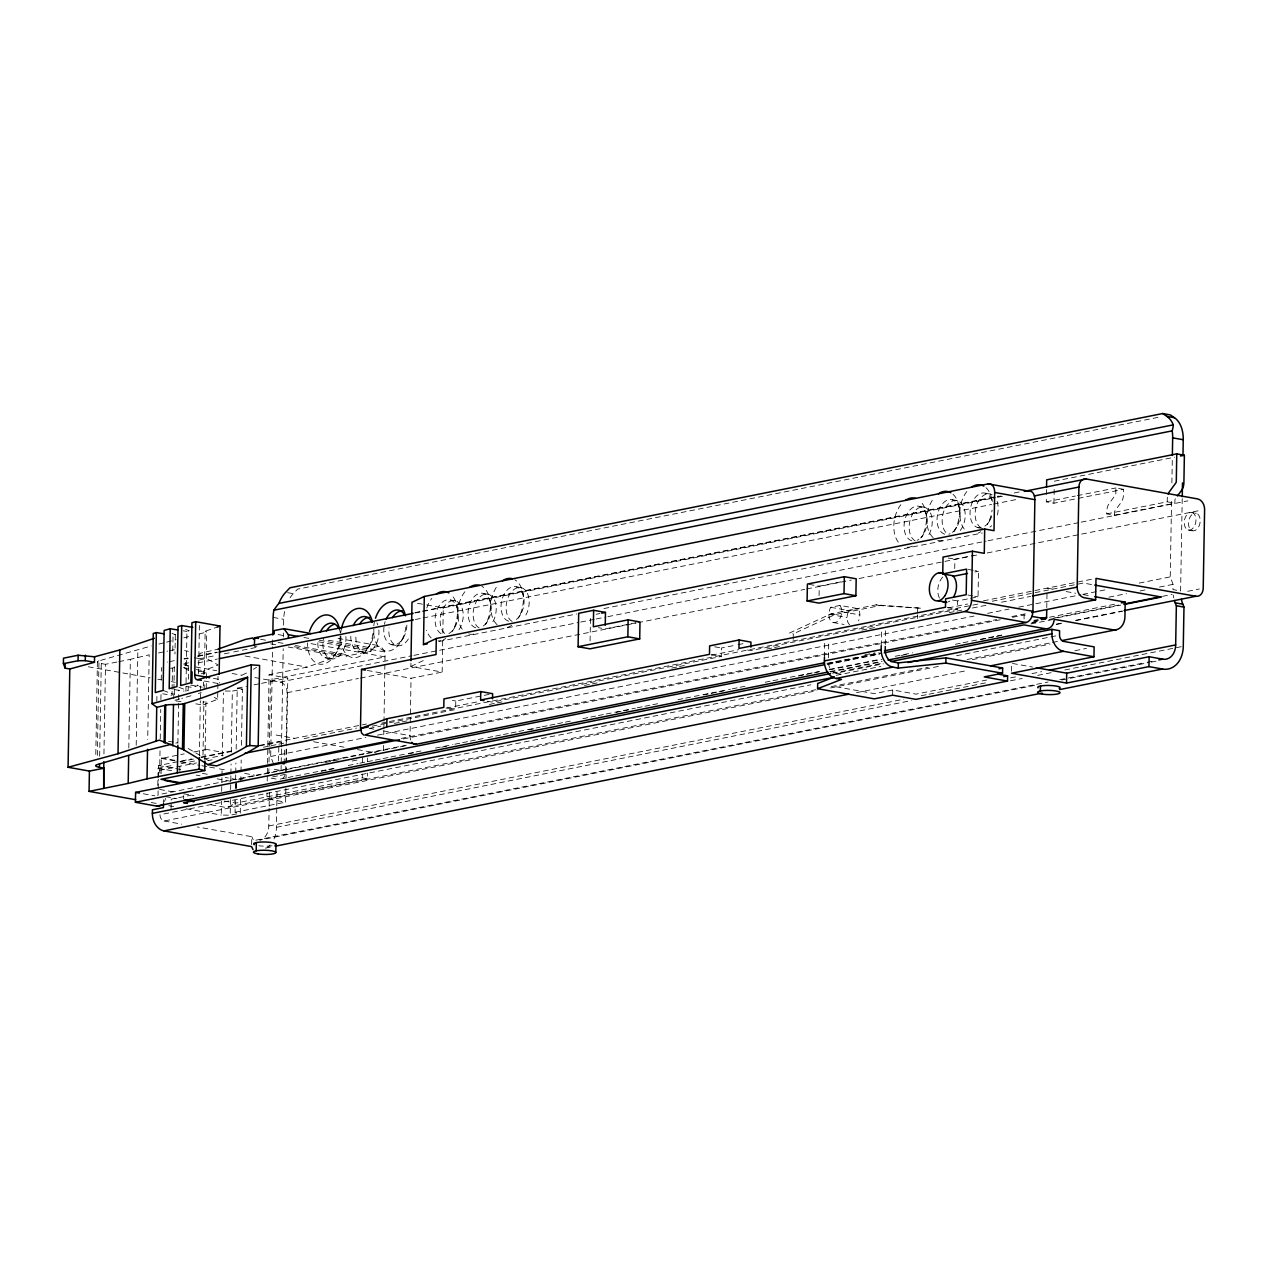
<?xml version="1.0" encoding="UTF-8"?>
<svg xmlns="http://www.w3.org/2000/svg" width="1268" height="1268" viewBox="0 0 1268 1268"><rect width="100%" height="100%" fill="white"/><g stroke="black" fill="none" stroke-linecap="round" stroke-linejoin="round"><path stroke-width="0.75" stroke-dasharray="5 3.75" d="M97.398 661.928L95.734 757.979M97.335 755.363L98.983 660.85L151.257 645.967M99.649 756.219L101.266 663.544A11.206 2.092 1 0 1 98.983 660.85M103.944 753.905L105.498 664.305L116.973 662.007M128.813 747.962L130.366 659.344L149.18 654.779L147.706 739.466M136.199 745.267L137.879 649.311M156.836 701.442L156.963 693.644M157.818 785.32L157.914 779.63M157.945 777.744L158.104 768.265L173.431 765.206M158.12 790.867L158.056 794.751A1.68 1.252 78.7 0 1 157.787 795.686M158.151 788.918L158.326 779.17M158.357 777.221L158.563 765.539L191.547 758.946M159.974 773.226A9.51 7.085 78.7 0 1 159.673 770.278L160.022 750.656M160.228 738.879L160.735 709.446M160.909 699.635L161.02 693.755M161.258 680.013L161.416 670.201A9.51 7.085 78.7 0 1 161.828 667.38M161.084 773.591L161.337 758.438L184.193 753.874M163.493 803.674L163.572 799.743M172.068 691.393L172.004 695.276L162.716 693.786M172.099 689.459L172.464 668.173M172.781 650.769L173.05 635.284L175.317 634.65L174.968 654.003M171.053 808.968L171.212 799.157L191.373 795.131M173.732 698.668L173.875 691.06M173.906 689.158L174.302 666.334M174.271 694.642L174.366 688.841M177.885 743.302L178.82 690.204M179.802 771.245L179.898 765.555M183.654 799.141L183.717 795.559M185.905 691.425L186.951 631.432L189.217 630.798L184.415 628.991M188.235 686.923L188.171 690.791L176.981 686.574M188.361 679.188L188.599 665.637M198.537 673.926L199.393 625.552M194.337 657.727L199.805 658.71L199.9 653.353L217.953 649.184M199.377 755.506L200.328 700.729M200.36 698.779L200.471 692.914M200.502 690.949L200.645 683.135M195.763 703.851L203.118 704.945L203.181 701.141M203.451 685.925L203.514 682.136M203.641 674.528L203.72 670.724L218.239 665.018L206.272 658.346L198.743 660.216M208.618 760.705A780.391 133.457 13.9 0 0 202.959 757.218L203.926 701.331M204.132 689.744L204.275 681.93M204.402 674.132L205.162 631.21A649.422 121.696 1 0 0 217.161 627.089M206.272 658.346L206.732 632.082L205.162 631.21M204.972 759.167L205.987 700.348M206.208 688.508L206.335 680.615M206.367 678.634L206.478 672.722L200.851 671.39L197.396 671.961M203.118 704.945L217.636 699.239L218.048 676.43M228.398 815.165L221.266 815.055L221.52 801.265M221.678 791.422L221.932 777.633M221.963 775.667L222.09 767.79M222.296 755.982L223.406 692.946M230.459 799.442L230.19 815.197L236.894 813.85M230.633 789.599L230.871 775.81M230.903 773.845L231.077 763.986M231.283 752.178L232.345 691.123L242.426 689.11L241.427 746.218M240.508 799.395L240.254 813.184L235.056 812.249L235.262 800.441M235.468 788.617L235.705 774.827M235.753 772.862L235.911 763.019M236.165 749.229L237.227 688.175L246.594 686.305M236.086 787.935L236.181 782.245M236.482 788.506L236.609 781.31M240.809 781.674L240.952 773.797M240.983 771.832L241.189 760.007M251.635 844.615L251.777 836.69L197.237 826.926M285.871 788.379L285.617 802.153L266.898 798.808L267.009 792.896M267.215 781.072L267.31 775.176M267.342 773.195L267.485 765.317M267.516 763.352L267.802 747.597M267.833 745.632L269.07 674.734L307.173 667.126L338.493 656.016L345.815 654.557L346.433 656.079L370.938 651.181L371.001 647.885L380.574 645.983L385.092 652.021L383.998 721.159M268.8 773.749L268.974 763.97M269.006 762.02L269.244 748.31M269.276 746.361L270.433 679.806L385.123 656.903L309.709 643.399M1034.577 685.402L259.766 840.082A16.801 12.506 78.7 0 0 268.8 825.975L269.117 808.334M269.149 806.369L269.387 792.643M273.539 763.938L270.702 756.473L270.877 746.678M270.908 744.728L272.62 646.791M272.652 644.841L272.779 636.996M273.999 838.925A26.866 20.019 78.7 0 0 276.424 827.338L276.773 807.732M276.804 805.766L277.106 788.125M278.564 760.959L278.833 745.806M281.068 770.516L281.163 764.62M281.211 762.654L281.448 748.913M281.48 746.947L283.192 648.772M283.398 636.98L283.461 633.049M283.604 625.203L283.699 619.307A27.991 17.926 -79.8 0 1 284.983 609.686M284.159 763.875L284.428 748.706M285.744 771.372L285.839 765.476M285.871 763.51L286.14 747.771M286.188 745.806L287.107 692.724A9.51 7.085 78.7 0 0 280.085 682.073L253.22 677.27M286.029 778.52L286.108 774.589M286.14 772.624L286.283 764.747M286.314 762.765L286.552 748.976M286.695 741.098L287.788 678.079L269.07 674.734M224.404 801.043L235.832 803.088L362.236 777.855L362.299 774.066M362.505 762.702L362.6 757.012M266.898 798.808L367.292 778.758L367.403 773.084M367.593 761.703L367.657 757.915M383.491 750.355L383.602 744.522M383.76 734.79L383.839 730.891M383.871 728.941L383.966 723.109M442.69 640.958L442.152 672.072L410.864 666.477L410.943 662.578M410.674 739.989A10.081 6.451 -79.8 0 1 410.039 735.63L411.038 678.285L442.152 672.072M442.833 633.192L443.261 607.911L995.507 497.658M372.237 726.152L455.64 709.509L455.798 701.03L490.684 694.071M590.08 640.958L590.523 615.392M487.387 701.236L492.475 702.155L721.318 656.459L721.46 647.996L736.217 645.047M793.197 639.373L793.293 633.873L835.041 614.584L880.166 605.565L921.535 608.275L876.156 604.852L831.031 613.855L789.267 633.144L793.293 633.873M819.08 595.58L819.239 586.181L845.106 581.013M824.454 657.078L824.723 641.687M828.48 657.807L828.749 642.416M881.244 645.745L881.514 630.354M885.302 644.54L885.571 629.15M892.624 695.197L892.72 689.966L915.987 694.135L986.599 680.044M917.319 618.546L917.382 614.885M917.414 613.046L917.525 607.546M954.725 568.555L954.883 559.204L973.253 555.543M747.423 649.977L750.814 650.579L957.34 609.353L957.483 600.937L968.689 598.702M970.559 598.322L978.04 596.832L978.484 571.266L975.092 570.663M1011.547 671.247L1011.69 663.322L1032.564 667.063M1024.069 618.958L1024.132 614.996L1027.983 615.693M1123.543 489.305L1115.919 487.942L1115.824 493.442A2.805 2.092 78.7 0 1 1115.317 495.091L1109.167 503.507A12.87 9.589 78.7 0 0 1106.821 511.131L1106.774 513.873L1114.382 515.236L1114.429 512.494A2.805 2.092 78.7 0 1 1114.952 510.83L1121.102 502.429A12.87 9.589 78.7 0 0 1123.448 494.805L1123.543 489.305L1053.93 503.206L1046.306 501.843L1046.401 496.343M1046.433 494.504L1046.528 489.004M1046.766 607.626L1047.035 592.045M1053.93 503.206L1054.184 488.545M1106.774 513.873L1167.226 501.811L1167.273 499.053A12.87 9.589 78.7 0 1 1167.701 495.693M1182.22 498.641L1180.603 590.936L1172.979 589.572L1173.074 584.358L1170.237 576.892L1171.6 498.546M1171.886 482.886L1172.329 457.415M1114.382 515.236L1174.85 503.174L1174.897 500.416A2.805 2.092 78.7 0 1 1175.404 498.768M335.085 654.621L337.304 651.213M368.069 648.027L370.288 644.635M401.037 641.449L403.256 638.058M454.562 627.818L452.343 631.21A24.916 15.961 -79.8 0 0 451.043 594.502M487.53 621.225L485.311 624.617A24.916 15.961 -79.8 0 0 481.872 586.339M520.514 614.647L518.295 618.039A24.916 15.961 -79.8 0 0 514.84 579.761M923.564 534.177L921.345 537.584A24.916 15.961 -79.8 0 0 920.045 500.876M954.313 530.991L956.548 527.599M989.515 521.021L987.296 524.413A24.916 15.961 -79.8 0 0 992.099 510.021M290.118 597.672A27.991 17.926 -79.8 0 1 293.288 593.678L297.6 589.144L1160.616 416.855M410.864 666.477L425.953 659.312M177.647 742.62L175.776 743.111M158.912 644.049L164.65 642.622M166.568 642.131L176.125 639.738M183.781 637.836L189.518 636.393M199.076 634L206.732 632.082M183.702 663.988L189.344 662.578M158.437 652.941L167.693 651.086M169.547 650.722L175.095 649.612M118.891 661.627L130.366 659.344M1054.31 481.206L1174.675 457.177M174.302 660.66L166.552 662.197A9.51 7.085 78.7 0 1 167.645 662.054M184.003 658.71L187.886 657.949M197.586 656L216.987 652.132M414.842 612.634L420.659 611.477M422.593 611.081L998.693 496.073M1014.21 492.983L1020.027 491.81M184.304 659.043L188.171 658.266A9.51 7.085 78.7 0 0 185.271 664.02L188.346 666.572M197.871 656.333L217.272 652.465M415.127 612.967L420.944 611.81M422.878 611.414L1000.928 496.01M997.456 497.278L1003.257 496.105M199.805 658.71L216.749 655.334M224.278 653.828L231.806 652.323M233.677 651.942L258.149 647.06L254.345 646.379M170.546 668.379L174.207 667.65M185.16 665.462L186.348 665.224M197.998 662.895L217.399 659.027M415.333 619.513L421.15 618.356M423.1 617.96L991.608 504.474M993.541 504.078L1016.825 499.434M1046.306 501.843L1075.312 496.042M1077.245 495.661L1115.919 487.942M201.232 673.768L206.478 672.722M438.982 641.481L576.766 613.966M603.933 608.545L982.367 533.004M596.134 614.283L599.875 613.538M254.076 684.815L259.702 683.69M261.573 683.325L287.788 678.079M280.085 682.073L411.973 655.746M413.923 655.366L578.794 622.445M580.728 622.065L594.312 619.355M596.261 618.958L605.946 617.025M607.895 616.644L986.139 541.119M988.073 540.739L1079.242 522.543M1081.192 522.147L1187.878 500.844M636.124 622.731L605.185 628.912L598.417 627.692M287.107 692.724L358.448 678.475M360.381 678.095L635.965 623.079M637.899 622.683L804.815 589.366M806.749 588.97L851.383 580.062M859.149 578.509L969.766 556.43M971.716 556.05L977.533 554.877M987.233 552.943L1200.717 510.322M974.807 571.995L978.484 571.266M840.05 605.438A9.795 6.277 -79.8 0 1 839.638 618.942A9.795 6.277 -79.8 0 1 830.667 620.734A9.795 6.277 -79.8 0 1 830.714 607.293L840.05 605.438L858.246 608.703A9.795 6.277 -79.8 0 1 858.563 620.844M830.714 607.293L848.91 610.558L858.246 608.703M193.703 751.972L205.131 749.689M738.055 644.683L743.587 643.573M200.915 757.075L233.344 750.593M259.449 745.394L366.452 724.028M446.003 708.146L478.987 701.553M711.475 655.144L738.642 649.723M948.163 607.895L967.563 604.028M983.461 600.842L1094.062 578.763M179.961 761.767L193.544 759.056M201.295 757.519L230.396 751.702M259.496 745.901L278.897 742.018L284.523 743.032L278.77 744.173M304.161 738.594L356.498 728.133M381.684 723.109L387.501 721.952M389.45 721.555L970.892 605.486M972.825 605.09L978.642 603.933M992.21 601.222L1083.3 583.042L1092.826 584.754M181.102 763.685L196.413 760.626M204.085 759.088L223.231 755.268M263.459 747.232L269.196 746.091M271.114 745.711L276.868 744.554M159.673 770.278L196.524 762.924M208.174 760.594L212.041 759.817M369.162 728.45L380.812 726.136M394.38 723.426L400.197 722.253M402.146 721.872L407.963 720.715M489.432 704.437L495.249 703.28M497.183 702.9L503.016 701.727M584.485 685.465L590.302 684.308M592.235 683.928L598.052 682.755M671.771 668.046L677.587 666.889M679.521 666.492L685.338 665.335M766.807 649.073L772.624 647.9M774.574 647.52L780.391 646.363M861.86 630.101L867.677 628.928M869.61 628.548L875.443 627.391M949.146 612.666L954.962 611.509M956.912 611.113L962.729 609.956M972.429 608.022L985.997 605.311M1001.514 602.205L1030.615 596.404M270.702 756.473L365.897 737.469M377.563 735.139L974.014 616.074M987.614 613.347L1008.979 609.084M1018.695 607.15L1080.859 594.74M1082.809 594.343L1106.124 589.683M1139.155 583.09L1170.237 576.892M401.195 738.42L996.696 619.545M1011.816 616.549L1027.73 613.347M1108.961 597.149L1126.444 593.662M1140.043 590.951L1145.876 589.779M1159.475 587.068L1173.074 584.358M403.319 738.943L1000.864 619.656M1012.498 617.326L1024.132 614.996M161.939 793.99L406.378 745.188M254.107 776.032L236.641 779.519L225.213 777.474M256.041 775.651L261.858 774.479M263.807 774.098L269.624 772.941M271.558 772.545L277.375 771.388M279.325 770.992L285.142 769.834M287.075 769.454L341.409 758.613M343.343 758.216L349.16 757.059M351.109 756.663L356.926 755.506M358.86 755.126L364.677 753.953M366.626 753.572L372.443 752.415M374.377 752.019L405.427 745.822M1034.006 620.337L1037.89 619.561M1049.524 617.231L1115.491 604.075M238.241 779.915L244.058 778.758M325.543 762.48L331.36 761.323M333.294 760.943L339.127 759.77M864.871 654.811L874.968 652.861M1033.658 621.114L1039.871 619.941M826.926 663.338L879.295 652.877M1032.532 622.287L1040.283 620.734M1053.866 618.023L1119.818 604.852M1162.487 596.34L1172.187 594.407M1187.704 591.3L1199.354 588.986M828.02 663.576L880.357 653.131M1031.534 622.953L1039.284 621.399M1048.969 619.466L1120.69 605.153M828.02 664.02L880.404 653.559M827.212 664.606L879.596 654.145M1030.916 623.935L1054.199 619.291M272.604 776.904L278.437 775.731M280.371 775.35L286.188 774.193M352.139 761.022L357.956 759.865M280.323 779.043L286.14 777.886M288.074 777.49L293.891 776.333M295.84 775.953L319.108 771.293M321.058 770.912L326.875 769.755M328.808 769.359L334.625 768.202M348.209 765.492L357.909 763.558M359.843 763.162L365.659 762.005M367.609 761.624L373.426 760.451M375.36 760.071L381.177 758.914M383.126 758.518L388.943 757.361M390.877 756.964L406.394 753.874M408.344 753.493L414.161 752.32M416.094 751.94L421.911 750.783M435.495 748.072L452.961 744.585M454.895 744.189L460.712 743.032M462.646 742.636L468.478 741.479M470.412 741.098L476.229 739.926M478.163 739.545L485.929 737.992M487.863 737.611L493.696 736.454M495.629 736.058L501.446 734.901M503.38 734.505L509.213 733.348M511.147 732.967L516.964 731.794M518.897 731.414L540.247 727.15M542.181 726.77L547.998 725.613M549.947 725.217L555.764 724.06M557.698 723.663L563.515 722.506M565.465 722.126L571.282 720.953M582.915 718.639L588.732 717.466M590.682 717.086L596.499 715.929M598.433 715.532L604.25 714.375M606.199 713.995L635.284 708.178M637.233 707.798L643.05 706.625M644.984 706.244L650.801 705.087M652.751 704.691L658.567 703.534M677.968 699.667L683.785 698.494M685.719 698.113L730.336 689.206M732.27 688.825L738.087 687.652M740.036 687.272L745.853 686.099M765.254 682.232L771.071 681.074M773.005 680.678L819.556 671.39M829.256 669.456L879.691 659.392M895.208 656.285L912.675 652.798M955.343 644.287L961.16 643.13M963.109 642.733L1001.894 634.999M1056.212 624.141L1062.029 622.984M1075.613 620.274L1122.164 610.986M321.343 771.245L327.16 770.072M329.109 769.692L334.926 768.535M408.629 753.81L414.446 752.653M441.613 747.232L447.43 746.075M528.899 729.813L534.716 728.64M616.185 712.378L622.002 711.221M623.935 710.825L629.768 709.668M703.471 694.959L709.288 693.786M711.237 693.406L717.054 692.249M718.988 691.852L724.805 690.695M798.523 675.987L804.34 674.814M806.274 674.433L812.091 673.276M814.04 672.88L819.857 671.723M829.557 669.789L881.926 659.328M901.326 655.461L907.143 654.288M980.846 639.579L986.678 638.422M988.612 638.026L994.429 636.869M996.363 636.473L1002.195 635.316M1056.498 624.474L1064.264 622.921M1075.898 620.607L1122.449 611.303M829.779 671.675L882.163 661.23M830.508 672.008L880.959 661.944M832.458 673.181L882.972 663.101M828.48 663.259A10.35 7.719 78.7 0 0 836.056 673.229L883.384 663.782M836.198 675.321L880.88 666.413M163.873 813.961L810.838 684.799M956.563 655.714L1057.591 635.537M227.939 807.066L815.784 689.713M831.301 686.622L928.303 667.253M967.104 659.503L1050.522 642.86M1052.472 642.464L1058.289 641.307M159.99 814.738A5.595 4.169 78.7 0 0 164.127 820.998L816.925 690.664M830.524 687.953L941.268 665.843M972.35 659.645L1050.062 644.128M235.056 812.249L285.617 802.153M856.518 692.629L967.611 670.455M1074.963 650.69L1086.47 648.392M892.72 689.966L874.397 693.628L833.219 686.257M268.8 825.975L903.815 699.207M921.281 695.72L927.114 694.547M929.048 694.167L987.312 682.533M1010.612 677.873L1016.445 676.716M1031.978 673.609L1041.678 671.675M276.424 827.338L911.423 700.57M1010.453 680.789L1022.119 678.475M1037.652 675.369L1051.235 672.658M1064.835 669.948L1181.348 646.68M255.819 840.193L1048.113 682.025M1059.763 679.696L1145.21 662.641M1147.16 662.245L1152.977 661.088M1061.76 679.981L1149.157 662.53M1151.09 662.15L1156.923 660.977M265.361 848.149L273.127 846.596M225.213 691.012L232.345 691.123M168.486 741.368L173.985 742.113M183.495 667.713L189.011 668.537M196.366 669.631L203.72 670.724M181.055 701.664L173.7 700.57A649.422 121.696 1 0 0 180.151 698.842M183.226 630.83L186.951 631.432M186.253 686.448L191.817 687.351L198.347 685.544L195.367 684.419M174.762 689.634L184.034 691.123M1167.226 501.811L1174.85 503.174M1192.063 512.526A8.955 5.738 -79.8 0 1 1193.917 527.012A8.955 5.738 -79.8 0 1 1184.344 524.223A8.955 5.738 -79.8 0 1 1192.063 512.526L1196.295 513.286A8.955 5.738 -79.8 0 1 1198.149 527.773A8.955 5.738 -79.8 0 1 1188.576 524.984A8.955 5.738 -79.8 0 1 1196.295 513.286M985.426 493.204L990.498 494.124M1188.148 529.976L1192.38 530.737M952.442 499.798L957.53 500.701M919.474 506.376L924.546 507.295M977.723 527.583L982.795 528.487M948.115 557.999L954.883 559.204M968.324 569.443L973.412 570.346M1047.114 588.146L1054.722 589.509M1066.15 591.554L1075.676 593.265M1083.284 594.629L1090.908 595.992M967.88 595.009L972.952 595.928M974.648 596.229L978.04 596.832M952.411 600.018L957.483 600.937M947.18 607.53L957.34 609.353M809.095 584.358L819.239 586.181M876.156 604.852L880.166 605.565M841.683 611.683L859.878 614.948M831.031 613.855L835.041 614.584M828.86 614.251L847.056 617.5M833.124 622.509L844.044 624.474M516.425 586.846L521.497 587.75M483.441 593.424L488.513 594.327M714.692 646.791L721.46 647.996M450.473 600.002L455.545 600.921M836.056 673.229L841.556 674.211M711.158 654.653L721.318 656.459M417.505 603.299L424.875 604.614M426.714 604.947L443.261 607.911M287.567 592.647L293.288 593.678M273.127 617.421L283.699 619.307M391.463 644.62L396.535 645.523M338.017 638.359L380.574 645.983M328.444 640.261L371.001 647.885M303.876 637.471L309.677 638.517M319.346 640.245L385.092 652.021M278.104 634.555L283.905 635.601M318.728 641.83L370.938 651.181M358.479 651.197L363.567 652.117M260.653 639.31L266.454 640.34M278.072 642.432L283.873 643.462M295.492 645.555L345.815 654.557M294.176 646.712L346.433 656.079M270.766 643.89L276.567 644.921M288.185 647.013L338.493 656.016M325.511 657.791L330.583 658.694M367.229 670.439L411.038 678.285M245.231 656.031L307.173 667.126M184.589 650.611L188.425 651.292M452.407 700.427L455.798 701.03M447.176 707.988L455.64 709.509M184.129 664.892L187.965 665.573M195.652 666.952L216.749 670.74M232.107 673.482L241.697 675.21M204.243 681.027L219.126 683.69M101.266 663.544L105.498 664.305M237.227 688.175L242.426 689.11M88.364 666.778L150.115 677.841M157.834 679.236L161.686 679.917M171.338 681.645L175.19 682.342M190.628 685.1L202.214 687.177M370.034 728.466L373.854 729.163M383.364 730.859L410.039 735.63M276.044 735.012L294.651 738.356M313.624 741.748L344.088 747.201M357.418 749.594L376.453 753.002M205.147 749.166L223.754 752.51M362.236 777.855L367.292 778.758M279.166 770.167L273.444 769.137A27.991 17.926 -79.8 0 1 273.302 772.038M161.353 757.915L176.252 760.578M161.337 758.438L176.236 761.101M180.452 761.894L199.916 765.381M201.866 765.729L207.714 766.775M209.648 767.124L217.446 768.519M219.38 768.868L227.178 770.262M244.692 773.401L254.424 775.144M271.193 778.14L278.374 779.424A9.51 7.085 78.7 0 0 279.499 779.519M158.563 765.539L173.795 768.265M175.697 768.598L181.419 769.628M202.357 773.385L208.079 774.399M158.104 768.265L173.351 770.992M196.191 775.081L200.011 775.778M217.145 778.837L234.279 781.912M159.657 789.441L174.889 792.167M183.749 793.768L193.925 795.591M165.648 796.669L176.997 798.697M211.027 804.8L224.278 807.177A15.676 11.681 78.7 0 0 234.976 800.663M143.284 793.768L154.823 795.828M151.272 802.517L157.105 803.563M168.771 805.655L174.604 806.702M186.269 808.794L221.266 815.055M164.127 820.998L181.657 824.137M213.452 678.38L219.063 679.379L219.744 683.024M172.115 633.445L175.317 634.65M163.096 690.426L172.67 694.04M214.26 697.352L217.636 699.239M184.129 667.713L188.98 670.772M251.777 836.69L253.22 839.733M991.703 498.752L992.337 501.478M958.735 505.33L959.67 509.435M925.751 511.923L926.686 516.013M522.701 592.378L523.636 596.483M489.733 598.971L490.653 603.061M456.749 605.549L457.685 609.654M339.491 628.96L340.426 633.065M849.56 624.759A9.795 6.277 -79.8 0 1 848.91 610.558M272.018 845.819A11.19 2.092 1 0 1 258.894 845.772M345.879 636.52A17.641 11.301 -79.8 0 1 333.23 658.964A17.641 11.301 -79.8 0 1 323.562 638.343M340.807 635.617A17.641 11.301 -79.8 0 1 329.062 657.918A17.641 11.301 -79.8 0 1 318.014 640.166M270.147 844.932A26.866 20.019 78.7 0 1 267.675 847.183M376.929 622.889A17.641 11.301 -79.8 0 1 377.832 625.013M378.863 629.942A17.641 11.301 -79.8 0 1 367.118 652.243A17.641 11.301 -79.8 0 1 356.054 634.491M408.344 638.961A17.641 11.301 -79.8 0 1 394.887 644.826A17.641 11.301 -79.8 0 1 389.038 627.914M444.656 633.477A17.641 11.301 -79.8 0 1 443.737 607.483A17.641 11.301 -79.8 0 1 461.203 606.056A17.641 11.301 -79.8 0 1 456.654 632.494M479.161 627.993A17.641 11.301 -79.8 0 1 475.5 603.203A17.641 11.301 -79.8 0 1 493.046 597.64A17.641 11.301 -79.8 0 1 491.207 624.173M512.129 621.415A17.641 11.301 -79.8 0 1 508.484 596.626A17.641 11.301 -79.8 0 1 526.014 591.062A17.641 11.301 -79.8 0 1 524.175 617.595M915.179 540.945A17.641 11.301 -79.8 0 1 911.534 516.155A17.641 11.301 -79.8 0 1 929.064 510.592A17.641 11.301 -79.8 0 1 927.241 537.125M960.209 530.547A17.641 11.301 -79.8 0 0 962.047 504.014A17.641 11.301 -79.8 0 0 944.517 509.577A17.641 11.301 -79.8 0 0 948.163 534.367A17.641 11.301 -79.8 0 0 950.097 533.733M981.147 527.789A17.641 11.301 -79.8 0 1 976.503 505.488A17.641 11.301 -79.8 0 1 992.162 494.821M997.076 501.383A17.641 11.301 -79.8 0 1 996.791 517.122M991.624 525.697A17.641 11.301 -79.8 0 1 989.928 527.06M979.467 527.868A17.641 11.301 -79.8 0 1 972.413 502.08A17.641 11.301 -79.8 0 1 991.988 500.48M991.719 516.203A17.641 11.301 -79.8 0 1 984.856 526.157M911.755 540.754A17.641 11.301 -79.8 0 1 906.097 516.06A17.641 11.301 -79.8 0 1 924.388 510.259A17.641 11.301 -79.8 0 1 920.584 537.949M918.888 539.328A17.641 11.301 -79.8 0 1 917.129 540.311M944.739 534.161A17.641 11.301 -79.8 0 1 939.43 508.658A17.641 11.301 -79.8 0 1 958.101 504.933A17.641 11.301 -79.8 0 1 951.872 532.734M985.997 487.704A24.916 15.961 -79.8 0 1 992.242 502.366M980.703 531.672A24.916 15.961 -79.8 0 1 978.199 533.067M964.235 529.01A24.916 15.961 -79.8 0 1 966.834 491.524M912.247 546.239A24.916 15.961 -79.8 0 1 904.67 546.857M898.283 542.181A24.916 15.961 -79.8 0 1 900.882 504.696M953.029 494.282A24.916 15.961 -79.8 0 1 952.331 533.876M942.663 540.469A24.916 15.961 -79.8 0 1 937.654 540.263M933.169 537.695A24.916 15.961 -79.8 0 1 933.85 498.118M475.738 627.787A17.641 11.301 -79.8 0 1 470.428 602.3A17.641 11.301 -79.8 0 1 489.099 598.559A17.641 11.301 -79.8 0 1 482.87 626.376M473.661 634.095A24.916 15.961 -79.8 0 1 468.637 633.905M462.249 629.229A24.916 15.961 -79.8 0 1 464.849 591.744M508.706 621.209A17.641 11.301 -79.8 0 1 503.412 595.706A17.641 11.301 -79.8 0 1 522.083 591.982A17.641 11.301 -79.8 0 1 515.838 619.783M511.701 625.298A24.916 15.961 -79.8 0 1 506.629 627.517M497.135 624.744A24.916 15.961 -79.8 0 1 497.833 585.166M340.157 636.362A24.916 15.961 -79.8 0 1 323.435 664.083A24.916 15.961 -79.8 0 1 307.553 642.876M373.791 629.039A17.641 11.301 -79.8 0 1 362.03 651.34A17.641 11.301 -79.8 0 1 350.982 633.588M406.854 625.124A17.641 11.301 -79.8 0 1 394.11 644.889A17.641 11.301 -79.8 0 1 383.966 626.994M384.426 624.268A17.641 11.301 -79.8 0 1 385.171 621.621M372.871 633.651A24.916 15.961 -79.8 0 1 355.135 657.68A24.916 15.961 -79.8 0 1 340.537 636.282M340.791 632.415A24.916 15.961 -79.8 0 1 341.457 628.563M405.855 627.058A24.916 15.961 -79.8 0 1 389.387 650.912A24.916 15.961 -79.8 0 1 373.648 633.493M373.775 625.837A24.916 15.961 -79.8 0 1 374.44 621.986M441.106 633.667A17.641 11.301 -79.8 0 1 438.665 606.579A17.641 11.301 -79.8 0 1 457.035 607.277A17.641 11.301 -79.8 0 1 448.111 633.937M445.75 638.47A24.916 15.961 -79.8 0 1 443.245 639.865M440.678 640.673A24.916 15.961 -79.8 0 1 438.142 640.879M431.183 637.915A24.916 15.961 -79.8 0 1 426.381 630.212M426.777 608.006A24.916 15.961 -79.8 0 1 431.865 598.322M1173.74 597.894A27.991 17.926 -79.8 0 1 1173.28 595.215M201.263 692.597A649.422 121.696 1 0 1 198.379 693.517M190.977 695.752A649.422 121.696 1 0 1 181.72 698.399M188.171 748.516A781.817 133.711 13.9 0 1 202.959 757.218M256.564 667.348A649.422 121.696 1 0 1 253.346 669.25M246.404 673.007A649.422 121.696 1 0 1 238.78 676.716M284.872 775.477A9.51 7.085 78.7 0 1 282.637 778.409M949.811 601.048A14.281 9.145 -79.8 0 1 948.369 601.84M939.445 598.036A14.281 9.145 -79.8 0 1 943.123 576.639M165.458 798.38A11.761 8.749 78.7 0 1 164.46 801.503"/><path stroke-width="1.5" d="M94.561 656.792L94.466 662.292L69.788 668.981L65.096 668.141L63.4 663.671L63.495 658.171L78.156 655.239L94.561 656.792L119.842 649.945L154.331 638.279M65.096 668.141L65.159 664.464M171.101 744.332L136.056 753.097L97.176 764.636A11.206 2.092 1 0 0 99.459 767.33L104.071 768.154L89.41 771.087L68.076 767.267L69.788 668.981M63.4 663.671L78.061 660.739L78.156 655.239M94.466 662.292L85.273 660.644L85.368 655.144M135.724 799.728L89.061 791.375L89.41 771.087M99.459 767.33L99.522 763.621M103.802 761.703L103.722 788.442L103.691 767.536M68.076 767.267L118.019 753.731L119.842 649.945M89.061 791.375L128.195 783.418L128.67 755.839M827.845 672.072L156.582 806.083L135.422 802.279L135.597 792.389L399.436 739.719M128.195 783.418L147.025 778.853L147.532 749.309M118.019 753.731L159.308 740.116L182.465 749.198A16.658 2.853 13.9 0 1 183.923 749.959A768.202 131.381 13.9 0 1 207.841 764.652A638.929 119.731 1 0 0 246.404 746.487L247.609 677.207A638.929 119.731 1 0 1 184.732 703.486A13.853 2.599 1 0 1 173.478 704.564A11 2.061 1 0 0 166.06 705.087L156.772 707.338L152.049 703.692L153.269 633.445L156.344 632.589L163.762 633.794M253.045 849.623L251.603 846.596L163.952 830.889A15.676 11.681 78.7 0 1 152.366 813.374L152.429 809.792L163.429 807.605L163.493 803.674M156.344 632.589L155.298 692.582L163.096 690.426L164.143 630.434L170.245 628.738L177.663 629.942M156.202 740.877L156.725 707.306M164.111 742.636L164.761 705.373M165.062 743.127L165.728 705.151M170.245 628.738L169.199 688.73L176.981 686.574L178.043 626.582L181.72 625.568L192.863 627.359M172.765 745.806L173.478 704.564M147.025 778.853L177.377 772.798L177.853 745.267M181.72 625.568L180.674 685.56L190.882 682.723L191.928 622.731L195.716 621.685L220.014 626.043L219.158 674.053M182.465 749.198L183.258 703.835M183.923 749.959L184.732 703.486M191.88 683.468L192.086 671.866M201.358 680.345L197.697 679.68A5.627 2.964 -82.2 0 1 194.749 675.036L195.716 621.685M204.941 761.054L204.766 770.532L199.139 769.201L199.345 757.471M246.404 746.487L249.828 745.536L251.238 664.86L259.591 665.431L258.181 746.123A649.422 121.696 1 0 1 216.749 765.872L207.841 764.652M256.199 850.828L256.342 842.586M272.826 635.046L273.127 617.421A27.991 17.926 -79.8 0 1 273.872 610.193A34.664 16.262 -47.6 0 1 278.897 603.409A27.991 17.926 -79.8 0 1 285.665 592.314L289.976 587.781L1162.693 413.542L1170.316 414.921L1174.501 417.743A27.991 17.926 -79.8 0 1 1183.25 439.727L1182.965 455.434M275.822 852.381L275.964 844.139M410.975 660.644L411.989 602.3L424.304 596.467L988.247 483.885A10.081 6.451 -79.8 0 1 994.683 492.459L994.001 530.674L984.697 529.01L436.303 638.486L436.018 654.542L361.523 669.425L360.524 726.77A10.081 6.451 -79.8 0 0 360.587 728.482L361.554 732.936L363.71 735.075M824.216 662.815L416.459 744.221L364.899 734.98L386.788 726.897L386.93 718.734L443.8 707.385L443.943 698.906L480.762 691.567L492.618 693.691L492.523 698.763M427.348 643.811L423.464 644.572L424.304 596.467M484.011 700.633L480.62 700.031L480.762 691.567M593.63 610.288L593.345 626.788L628.151 619.846L639.991 621.97L639.706 638.898L589.937 648.836L578.097 646.712L578.683 613.284L593.63 610.288L605.47 612.412L605.248 625.251M578.097 646.712L627.85 636.774L628.151 619.846M750.878 647.187L750.957 642.115L739.117 639.991L738.959 648.455L945.484 607.229L945.627 598.813L966.184 594.708L966.628 569.142L942.742 573.913L943.043 557.08L972.429 551.215L984.269 553.339L984.697 529.01M807.098 600.984L807.399 584.057L844.33 576.686L856.185 578.81L855.884 595.738L818.954 603.108L807.098 600.984L844.028 593.614L855.884 595.738M997.9 674.116L1007.585 675.844L1007.505 681.074L915.892 699.365L892.624 695.197L874.302 698.858L817.591 688.698L817.686 683.468L834.217 677.064M817.591 688.698L841.476 679.442L835.977 678.459A15.676 11.681 78.7 0 1 824.39 660.929L824.454 657.078M844.028 593.614L844.33 576.686M885.27 646.474L885.207 650.31A10.35 7.719 78.7 0 0 892.846 661.896L898.362 662.879L945.928 657.87L1002.639 668.03L1002.544 673.245L945.833 663.085L898.267 668.093L892.767 667.111A15.676 11.681 78.7 0 1 881.181 649.596L881.244 645.745M898.267 668.093L898.362 662.879M945.833 663.085L945.928 657.87M386.788 726.897L964.805 611.509A10.081 6.451 -79.8 0 0 971.573 600.287L972.429 551.215M884.414 650.801L1026.161 622.493A10.081 6.451 -79.8 0 0 1032.929 611.287L1034.878 499.671A10.081 6.451 -79.8 0 0 1028.459 491.081L988.247 483.885M1040.362 690.997L1040.457 686.036M1046.56 487.181L1046.686 479.843L1176.767 453.881L1184.375 455.244L1183.9 482.728A12.87 9.589 78.7 0 1 1181.554 490.351L1177.449 495.962M1041.424 619.561L1045.292 618.8A1.68 1.252 78.7 0 0 1046.591 617.373L1046.734 609.575M1093.967 656.761L1063.487 651.308A15.676 11.681 78.7 0 1 1051.917 633.794L1051.98 629.356L1059.604 630.735L1059.525 635.157A5.595 4.169 78.7 0 0 1063.662 641.418L1094.125 646.87L1093.967 656.761L1011.515 673.229L1066.531 683.072L1148.966 666.619L1162.518 669.044A26.866 20.019 78.7 0 0 1183.282 646.3L1183.979 607.103L1182.822 604.202A27.991 17.926 -79.8 0 1 1181.348 599.257M1066.531 683.072L1066.705 673.181L1149.141 656.729L1162.693 659.154A16.801 12.506 78.7 0 0 1175.674 644.921L1176.355 605.739L1175.198 602.823A27.991 17.926 -79.8 0 1 1174.374 600.446M1195.867 596.261L1095.996 578.382L1095.631 599.796L1084.203 597.751A9.51 7.085 78.7 0 1 1077.166 587.116L1078.909 487.039A9.51 7.085 78.7 0 1 1086.264 478.971L1197.563 498.91A9.51 7.085 78.7 0 1 1204.6 509.546L1203.221 588.209A9.51 7.085 78.7 0 1 1195.867 596.261L1124.098 610.59M1094.712 596.673L1125.191 602.126L1124.938 616.517A15.676 11.681 78.7 0 1 1112.813 629.784L1054.199 619.291A11.761 8.749 78.7 0 1 1045.133 628.69L887.98 660.057M1148.966 666.619L1149.141 656.729M1172.361 455.466L1172.662 437.84A27.991 17.926 -79.8 0 0 1172.171 430.866A34.664 16.262 -47.6 0 0 1173.312 424.859A27.991 17.926 -79.8 0 0 1166.877 416.379L1162.693 413.542M1176.767 453.881L1176.292 481.364A2.805 2.092 78.7 0 1 1175.769 483.029L1169.619 491.429A12.87 9.589 78.7 0 0 1168.177 494.14M1182.251 496.676L1182.489 482.934M254.424 644.667L254.694 637.772L274.237 633.873L274.3 630.561L283.873 628.659L310.945 633.509M423.464 644.572L436.303 638.486M386.93 718.734L360.587 728.482L368.354 726.929M217.953 649.184L245.596 639.373L252.918 637.915L253.537 639.437M197.697 679.68L251.238 664.86M152.049 703.692L247.609 677.207M278.897 603.409L1173.312 424.859M273.872 610.193L1172.171 430.866M1180.492 456.02L1184.375 455.244M219.221 652.069L413.194 613.347M1024.195 491.366L1086.264 478.971M219.348 658.631L413.4 619.894M1034.292 495.946L1078.909 487.039M601.745 613.157L605.47 612.412M967.452 573.469L954.598 576.037L942.742 573.913M739.117 639.991L709.62 645.872L709.478 654.336L480.62 700.031M245.025 753.24L361.412 730.003M1032.548 596.023L1077.166 587.116M204.766 770.532L160.973 779.281L179.596 782.61M391.511 740.369L178.138 782.958L166.71 780.914A9.51 7.085 78.7 0 1 164.491 780.058M1031.613 612.571L1095.631 599.796M824.39 660.929L881.181 649.596M1040.774 618.53L1046.591 617.373M1121.308 602.902L1125.191 602.126M1123.702 604.091L1160.553 596.721M1124.557 604.376L1161.377 597.022L1094.728 585.087M135.422 802.279L824.137 664.797M884.287 652.782L1023.973 624.902L1045.133 628.69M830.524 673.577L183.591 802.723L187.41 803.405M890.738 661.547L1051.98 629.356M152.366 813.374L834.312 677.223M908.142 662.498L1051.917 633.794M835.977 678.459L892.767 667.111M1062.172 640.53L1116.49 629.689M163.952 830.889L848.752 694.182M990.577 665.859L1063.487 651.308M998.978 668.759L1002.639 668.03M1002.544 673.245L984.222 676.906L1007.505 681.074M1003.78 676.621L1007.585 675.844M1049.444 670.122L1175.674 644.921M1158.809 659.931L1162.693 659.154M275.077 846.216L1042.122 693.089M1059.588 689.586L1162.518 669.044M177.377 772.798L199.139 769.201M78.061 660.739L85.273 660.644M249.828 745.536L258.181 746.123M1166.877 416.379L1174.501 417.743M1172.662 437.84L1183.25 439.727M994.683 492.459L1034.878 499.671M1175.198 602.823L1182.822 604.202M1176.355 605.739L1183.979 607.103M938.938 572.756L944.01 573.659M971.573 600.287L1032.929 611.287M1031.835 616.375L1045.292 618.8M938.447 600.794L946.911 602.3A14.281 9.145 -79.8 0 1 942.695 601.618M964.805 611.509L1026.161 622.493M1036.352 667.745L1066.705 673.181M627.85 636.774L639.706 638.898M283.873 628.659L288.407 634.697L298.075 636.441M254.694 637.772L258.498 638.454M361.523 669.425L365.327 670.106M278.532 762.861L284.159 763.875M184.557 800.06L194.02 801.756M135.597 792.389L139.448 793.086M194.749 675.02L209.711 677.714M288.407 634.697L288.422 637.962M1038.016 687.842A11.19 2.092 1 0 1 1049.872 685.481A11.19 2.092 1 0 1 1059.24 688.54M254.424 844.71A11.19 2.092 1 0 1 264.869 842A11.19 2.092 1 0 1 275.108 845.09M326.494 630.893A17.641 11.301 -79.8 0 1 334.736 624.189M359.462 624.316A17.641 11.301 -79.8 0 1 369.527 617.453M392.446 617.722A17.641 11.301 -79.8 0 1 402.495 610.875M938.463 493.727A24.916 15.961 -79.8 0 1 950.873 492.713M905.479 500.305A24.916 15.961 -79.8 0 1 915.559 498.308M971.431 487.15A24.916 15.961 -79.8 0 1 983.857 486.135M502.429 580.776A24.916 15.961 -79.8 0 1 512.51 578.763M469.461 587.353A24.916 15.961 -79.8 0 1 479.526 585.341M320.202 632.288A17.641 11.301 -79.8 0 1 338.873 628.563M386.154 619.117A17.641 11.301 -79.8 0 1 404.825 615.392M309.519 631.401A24.916 15.961 -79.8 0 1 325.559 614.964A24.916 15.961 -79.8 0 1 339.491 628.96M353.17 625.695A17.641 11.301 -79.8 0 1 371.857 621.97M341.457 628.563A24.916 15.961 -79.8 0 1 357.259 608.561A24.916 15.961 -79.8 0 1 372.475 622.382M375.471 618.245A24.916 15.961 -79.8 0 1 391.511 601.793A24.916 15.961 -79.8 0 1 405.459 615.788M436.477 593.947A24.916 15.961 -79.8 0 1 448.888 592.933M220.014 626.043A649.422 121.696 1 0 1 217.161 627.089M952.839 575.846A14.281 9.145 -79.8 0 1 953.584 596.879M416.459 744.221A10.081 6.451 -79.8 0 1 413.479 743.73M412.607 743.096A10.081 6.451 -79.8 0 1 411.846 742.255M161.702 804.911A11.761 8.749 78.7 0 1 156.582 806.083M1042.423 694.119A11.19 2.092 1 0 0 1059.985 692.867A11.19 2.092 1 0 0 1044.087 690.521A11.19 2.092 1 0 0 1042.423 694.119M258.26 853.95A11.19 2.092 1 0 0 275.806 852.714A11.19 2.092 1 0 0 259.908 850.368A11.19 2.092 1 0 0 258.26 853.95M944.755 595.944A14.281 9.145 -79.8 0 0 941.807 572.851A14.281 9.145 -79.8 0 0 929.492 591.506A14.281 9.145 -79.8 0 0 944.755 595.944"/></g></svg>
